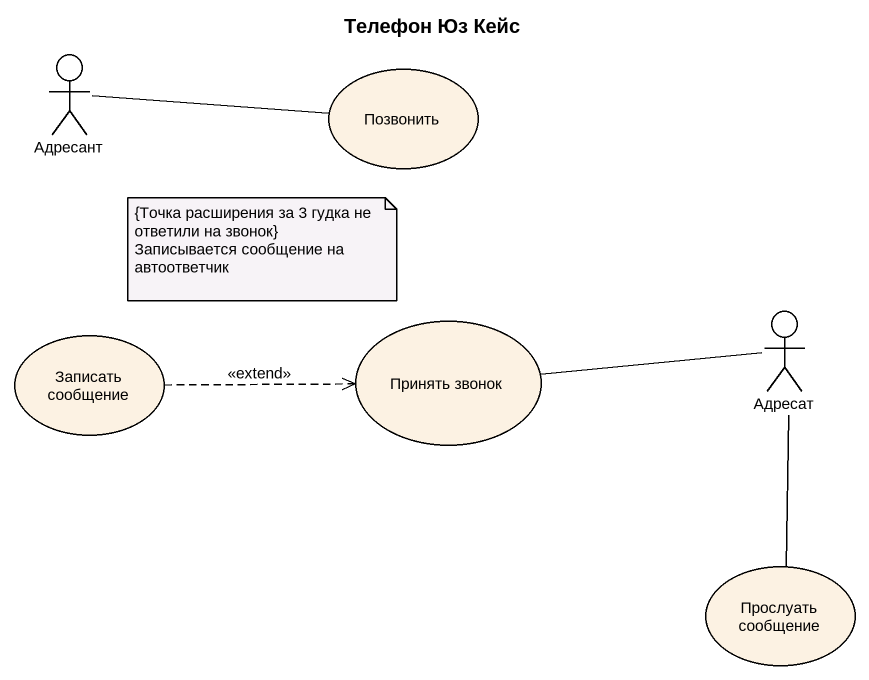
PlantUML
@startuml
title Телефон Юз Кейс
actor Адресант
usecase Позвонить
usecase "Принять звонок" as Принять_звонок
actor Адресат
usecase "Записать сообщение" as Записать_сообщение
usecase "Прослуать сообщение" as Прослуать_сообщение
Адресант -right- Позвонить
Принять_звонок -right- Адресат
Адресат -- Прослуать_сообщение
Записать_сообщение .right.> Принять_звонок : <<extend>>
note as N1
  {Точка расширения за 3 гудка не ответили на звонок}
  Записывается сообщение на автоответчик
end note
@enduml
